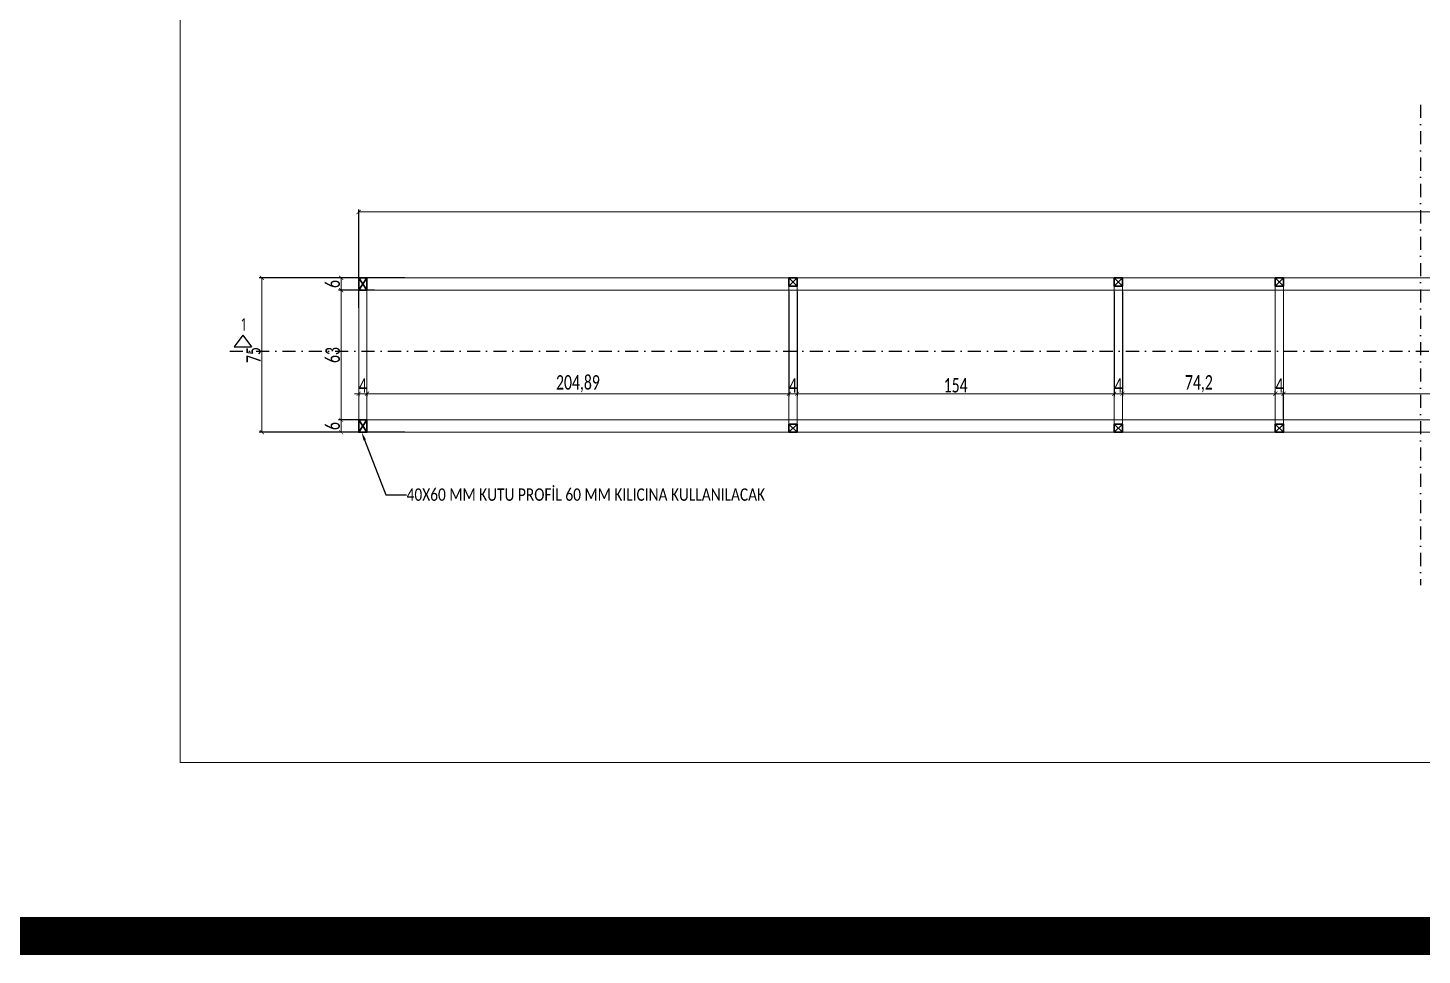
# Model space of a CAD drawing. Header units: millimetres. Extents: x 254888 to 263239, y -110593 to -105042.
# Drawn here: x 260557 to 261234, y -110593 to -110143 of the extents above; entities that cross this region are included whole.
import ezdxf
from ezdxf import colors
from ezdxf.entities.mleader import LeaderData, LeaderLine
from ezdxf.math import Vec2, Vec3

# ---------------------------------------------------------------- set-up
doc = ezdxf.new("R2010")
doc.units = ezdxf.units.MM
doc.header["$PDMODE"] = 2
doc.linetypes.add('DASHDOT', pattern=[25.4, 12.7, -6.35, 0, -6.35])
doc.layers.get('0').update_dxf_attribs({"lineweight": 20})
for name, color, linetype, lineweight in [('demir-1', 103, 'Continuous', 20), ('kesitçizgisi', 7, 'DASHDOT', 25), ('KP', 167, 'Continuous', 30), ('makineekipman', 156, 'Continuous', 20), ('text', 1, 'Continuous', 20), ('ölçü', 251, 'Continuous', 5)]:
    doc.layers.add(name, color=color, linetype=linetype, lineweight=lineweight)
doc.styles.add('text2', font='calibri.ttf', dxfattribs={"width": 0.8})
doc.styles.add('Ölçü50', font='calibri.ttf', dxfattribs={"width": 0.7})
doc.dimstyles.new('ölçü10', dxfattribs={"dimtxt": 7, "dimasz": 2, "dimexe": 1.25, "dimexo": 0.625, "dimgap": 0.5, "dimtad": 1, "dimzin": 9, "dimtxsty": 'Ölçü50', "dimblk": 'ARCHTICK', "dimcen": 2, "dimclrd": 256, "dimclre": 256, "dimclrt": 1, "dimazin": 2, "dimtfac": 1, "dimtix": 1, "dimtmove": 0, "dimatfit": 3, "dimldrblk": 'ARCHTICK', "dimfxl": 1, "dimlwd": -1, "dimarcsym": 0})

# ---------------------------------------------------------------- blocks, each defined once
blk = doc.blocks.new('60lik')
at = {"layer": 'KP'}
blk.add_lwpolyline([(260700.19, -106004.33), (260704.19, -106004.33), (260704.19, -106010.33), (260700.19, -106010.33), (260700.19, -106004.33), (260704.19, -106010.33), (260704.19, -106004.33), (260700.19, -106010.33)], dxfattribs=at)
blk = doc.blocks.new('fdg')
at = {"layer": 'KP'}
blk.add_lwpolyline([(249315.5, -96506), (249319.5, -96506), (249319.5, -96510), (249315.5, -96510), (249315.5, -96506), (249319.5, -96510), (249319.5, -96506), (249315.5, -96510)], dxfattribs=at)
blk = doc.blocks.new('_ArchTick')
at = {"color": 0, "linetype": 'ByBlock', "const_width": 0.15}
blk.add_lwpolyline([(-0.5, -0.5), (0.5, 0.5)], dxfattribs=at)
blk = doc.blocks.new('*D151')
at = {"layer": 'DEFPOINTS', "color": 0, "transparency": 16777216}
for p in [(260717.96, -110319.2, 0), (260721.96, -110319.2, 0), (260721.96, -110320.36)]:
    blk.add_point(p, dxfattribs=at)
at = {"layer": 'ölçü', "transparency": 16777216}
for p, q in [((260717.96, -110320.36), (260715.96, -110320.36)), ((260717.96, -110320.36), (260721.96, -110320.36)), ((260721.96, -110320.36), (260723.96, -110320.36))]:
    blk.add_line(p, q, dxfattribs=at)
at = {"layer": 'ölçü', "lineweight": -2, "transparency": 16777216}
for p, q in [((260717.96, -110319.83), (260717.96, -110321.61)), ((260721.96, -110319.83), (260721.96, -110321.61))]:
    blk.add_line(p, q, dxfattribs=at)
at = {"layer": 'ölçü', "transparency": 16777216, "xscale": 2, "yscale": 2, "zscale": 2}
blk.add_blockref('_ArchTick', (260717.96, -110320.36), dxfattribs=at)
at = {"layer": 'ölçü', "transparency": 16777216, "xscale": 2, "yscale": 2, "zscale": 2, "rotation": 180}
blk.add_blockref('_ArchTick', (260721.96, -110320.36), dxfattribs=at)
at = {"layer": 'ölçü', "color": 1, "transparency": 16777216, "insert": (260719.96, -110316.34), "char_height": 7, "attachment_point": 5, "style": 'Ölçü50'}
blk.add_mtext('4', dxfattribs=at)
blk = doc.blocks.new('*D152')
at = {"layer": 'DEFPOINTS', "color": 0, "transparency": 16777216}
for p in [(260926.85, -110270.08, 0), (260721.96, -110319.2, 0), (260926.85, -110320.36)]:
    blk.add_point(p, dxfattribs=at)
at = {"layer": 'ölçü', "lineweight": -2, "transparency": 16777216}
for p, q in [((260926.85, -110270.71), (260926.85, -110321.61)), ((260721.96, -110319.83), (260721.96, -110321.61))]:
    blk.add_line(p, q, dxfattribs=at)
at = {"layer": 'ölçü', "transparency": 16777216}
blk.add_line((260721.96, -110320.36), (260926.85, -110320.36), dxfattribs=at)
at = {"layer": 'ölçü', "transparency": 16777216, "xscale": 2, "yscale": 2, "zscale": 2, "rotation": 180}
blk.add_blockref('_ArchTick', (260721.96, -110320.36), dxfattribs=at)
at = {"layer": 'ölçü', "transparency": 16777216, "xscale": 2, "yscale": 2, "zscale": 2}
blk.add_blockref('_ArchTick', (260926.85, -110320.36), dxfattribs=at)
at = {"layer": 'ölçü', "color": 1, "transparency": 16777216, "insert": (260824.41, -110315.54), "char_height": 7, "attachment_point": 5, "style": 'Ölçü50'}
blk.add_mtext('204,89', dxfattribs=at)
blk = doc.blocks.new('*D153')
at = {"layer": 'DEFPOINTS', "color": 0, "transparency": 16777216}
for p in [(260926.85, -110270.08, 0), (260930.85, -110270.08, 0), (260930.85, -110320.36)]:
    blk.add_point(p, dxfattribs=at)
at = {"layer": 'ölçü', "lineweight": -2, "transparency": 16777216}
for p, q in [((260926.85, -110270.71), (260926.85, -110321.61)), ((260930.85, -110270.71), (260930.85, -110321.61))]:
    blk.add_line(p, q, dxfattribs=at)
at = {"layer": 'ölçü', "transparency": 16777216}
for p, q in [((260926.85, -110320.36), (260924.85, -110320.36)), ((260926.85, -110320.36), (260930.85, -110320.36)), ((260930.85, -110320.36), (260932.85, -110320.36))]:
    blk.add_line(p, q, dxfattribs=at)
at = {"layer": 'ölçü', "transparency": 16777216, "xscale": 2, "yscale": 2, "zscale": 2}
blk.add_blockref('_ArchTick', (260926.85, -110320.36), dxfattribs=at)
at = {"layer": 'ölçü', "transparency": 16777216, "xscale": 2, "yscale": 2, "zscale": 2, "rotation": 180}
blk.add_blockref('_ArchTick', (260930.85, -110320.36), dxfattribs=at)
at = {"layer": 'ölçü', "color": 1, "transparency": 16777216, "insert": (260928.85, -110316.34), "char_height": 7, "attachment_point": 5, "style": 'Ölçü50'}
blk.add_mtext('4', dxfattribs=at)
blk = doc.blocks.new('*D154')
at = {"layer": 'DEFPOINTS', "color": 0, "transparency": 16777216}
for p in [(260930.85, -110270.08, 0), (261084.85, -110270.08, 0), (261084.85, -110320.36)]:
    blk.add_point(p, dxfattribs=at)
at = {"layer": 'ölçü', "lineweight": -2, "transparency": 16777216}
for p, q in [((260930.85, -110270.71), (260930.85, -110321.61)), ((261084.85, -110270.71), (261084.85, -110321.61))]:
    blk.add_line(p, q, dxfattribs=at)
at = {"layer": 'ölçü', "transparency": 16777216}
blk.add_line((260930.85, -110320.36), (261084.85, -110320.36), dxfattribs=at)
at = {"layer": 'ölçü', "transparency": 16777216, "xscale": 2, "yscale": 2, "zscale": 2, "rotation": 180}
blk.add_blockref('_ArchTick', (260930.85, -110320.36), dxfattribs=at)
at = {"layer": 'ölçü', "transparency": 16777216, "xscale": 2, "yscale": 2, "zscale": 2}
blk.add_blockref('_ArchTick', (261084.85, -110320.36), dxfattribs=at)
at = {"layer": 'ölçü', "color": 1, "transparency": 16777216, "insert": (261007.85, -110316.3), "char_height": 7, "attachment_point": 5, "style": 'Ölçü50'}
blk.add_mtext('154', dxfattribs=at)
blk = doc.blocks.new('*D155')
at = {"layer": 'DEFPOINTS', "color": 0, "transparency": 16777216}
for p in [(261084.85, -110270.08, 0), (261088.85, -110270.08, 0), (261088.85, -110320.36)]:
    blk.add_point(p, dxfattribs=at)
at = {"layer": 'ölçü', "lineweight": -2, "transparency": 16777216}
for p, q in [((261084.85, -110270.71), (261084.85, -110321.61)), ((261088.85, -110270.71), (261088.85, -110321.61))]:
    blk.add_line(p, q, dxfattribs=at)
at = {"layer": 'ölçü', "transparency": 16777216}
for p, q in [((261084.85, -110320.36), (261082.85, -110320.36)), ((261084.85, -110320.36), (261088.85, -110320.36)), ((261088.85, -110320.36), (261090.85, -110320.36))]:
    blk.add_line(p, q, dxfattribs=at)
at = {"layer": 'ölçü', "transparency": 16777216, "xscale": 2, "yscale": 2, "zscale": 2}
blk.add_blockref('_ArchTick', (261084.85, -110320.36), dxfattribs=at)
at = {"layer": 'ölçü', "transparency": 16777216, "xscale": 2, "yscale": 2, "zscale": 2, "rotation": 180}
blk.add_blockref('_ArchTick', (261088.85, -110320.36), dxfattribs=at)
at = {"layer": 'ölçü', "color": 1, "transparency": 16777216, "insert": (261086.85, -110316.34), "char_height": 7, "attachment_point": 5, "style": 'Ölçü50'}
blk.add_mtext('4', dxfattribs=at)
blk = doc.blocks.new('*D160')
at = {"layer": 'DEFPOINTS', "color": 0, "transparency": 16777216}
for p in [(261088.85, -110320.36), (261163.06, -110320.36, 0), (261163.06, -110320.36)]:
    blk.add_point(p, dxfattribs=at)
at = {"layer": 'ölçü', "lineweight": -2, "transparency": 16777216}
for p, q in [((261088.85, -110319.73), (261088.85, -110319.11)), ((261163.06, -110319.73), (261163.06, -110319.11))]:
    blk.add_line(p, q, dxfattribs=at)
at = {"layer": 'ölçü', "transparency": 16777216}
blk.add_line((261088.85, -110320.36), (261163.06, -110320.36), dxfattribs=at)
at = {"layer": 'ölçü', "transparency": 16777216, "xscale": 2, "yscale": 2, "zscale": 2, "rotation": 180}
blk.add_blockref('_ArchTick', (261088.85, -110320.36), dxfattribs=at)
at = {"layer": 'ölçü', "transparency": 16777216, "xscale": 2, "yscale": 2, "zscale": 2}
blk.add_blockref('_ArchTick', (261163.06, -110320.36), dxfattribs=at)
at = {"layer": 'ölçü', "color": 1, "transparency": 16777216, "insert": (261125.95, -110315.54), "char_height": 7, "attachment_point": 5, "style": 'Ölçü50'}
blk.add_mtext('74,2', dxfattribs=at)
blk = doc.blocks.new('*D161')
at = {"layer": 'DEFPOINTS', "color": 0, "transparency": 16777216}
for p in [(261163.06, -110320.36, 0), (261167.06, -110320.36), (261167.06, -110333.08, 0)]:
    blk.add_point(p, dxfattribs=at)
at = {"layer": 'ölçü', "lineweight": -2, "transparency": 16777216}
for p, q in [((261163.06, -110319.73), (261163.06, -110319.11)), ((261167.06, -110332.46), (261167.06, -110319.11))]:
    blk.add_line(p, q, dxfattribs=at)
at = {"layer": 'ölçü', "transparency": 16777216}
for p, q in [((261163.06, -110320.36), (261161.06, -110320.36)), ((261163.06, -110320.36), (261167.06, -110320.36)), ((261167.06, -110320.36), (261169.06, -110320.36))]:
    blk.add_line(p, q, dxfattribs=at)
at = {"layer": 'ölçü', "transparency": 16777216, "xscale": 2, "yscale": 2, "zscale": 2}
blk.add_blockref('_ArchTick', (261163.06, -110320.36), dxfattribs=at)
at = {"layer": 'ölçü', "transparency": 16777216, "xscale": 2, "yscale": 2, "zscale": 2, "rotation": 180}
blk.add_blockref('_ArchTick', (261167.06, -110320.36), dxfattribs=at)
at = {"layer": 'ölçü', "color": 1, "transparency": 16777216, "insert": (261165.06, -110316.34), "char_height": 7, "attachment_point": 5, "style": 'Ölçü50'}
blk.add_mtext('4', dxfattribs=at)
blk = doc.blocks.new('*D162')
at = {"layer": 'DEFPOINTS', "color": 0, "transparency": 16777216}
for p in [(261337.25, -110320.36), (261167.06, -110333.08, 0), (261337.25, -110335.08, 0)]:
    blk.add_point(p, dxfattribs=at)
at = {"layer": 'ölçü', "lineweight": -2, "transparency": 16777216}
for p, q in [((261167.06, -110332.46), (261167.06, -110319.11)), ((261337.25, -110334.46), (261337.25, -110319.11))]:
    blk.add_line(p, q, dxfattribs=at)
at = {"layer": 'ölçü', "transparency": 16777216}
blk.add_line((261167.06, -110320.36), (261337.25, -110320.36), dxfattribs=at)
at = {"layer": 'ölçü', "transparency": 16777216, "xscale": 2, "yscale": 2, "zscale": 2, "rotation": 180}
blk.add_blockref('_ArchTick', (261167.06, -110320.36), dxfattribs=at)
at = {"layer": 'ölçü', "transparency": 16777216, "xscale": 2, "yscale": 2, "zscale": 2}
blk.add_blockref('_ArchTick', (261337.25, -110320.36), dxfattribs=at)
at = {"layer": 'ölçü', "color": 1, "transparency": 16777216, "insert": (261252.15, -110315.54), "char_height": 7, "attachment_point": 5, "style": 'Ölçü50'}
blk.add_mtext('170,19', dxfattribs=at)
blk = doc.blocks.new('*D173')
at = {"layer": 'DEFPOINTS', "color": 0, "transparency": 16777216}
for p in [(260726.3, -110264.08, 0), (260709.41, -110270.08), (260726.3, -110270.08, 0)]:
    blk.add_point(p, dxfattribs=at)
at = {"layer": 'ölçü', "lineweight": -2, "transparency": 16777216}
for p, q in [((260725.68, -110264.08), (260708.16, -110264.08)), ((260725.68, -110270.08), (260708.16, -110270.08))]:
    blk.add_line(p, q, dxfattribs=at)
at = {"layer": 'ölçü', "transparency": 16777216}
blk.add_line((260709.41, -110264.08), (260709.41, -110270.08), dxfattribs=at)
at = {"layer": 'ölçü', "transparency": 16777216, "xscale": 2, "yscale": 2, "zscale": 2}
for p, rotation in [((260709.41, -110264.08), 90), ((260709.41, -110270.08), 270)]:
    blk.add_blockref('_ArchTick', p, dxfattribs=dict(at, rotation=rotation))
at = {"layer": 'ölçü', "color": 1, "transparency": 16777216, "insert": (260705.33, -110267.08), "char_height": 7, "attachment_point": 5, "rotation": 90, "style": 'Ölçü50'}
blk.add_mtext('6', dxfattribs=at)
blk = doc.blocks.new('*D174')
at = {"layer": 'DEFPOINTS', "color": 0, "transparency": 16777216}
for p in [(260726.3, -110270.08, 0), (260709.41, -110333.08), (260721.96, -110333.08, 0)]:
    blk.add_point(p, dxfattribs=at)
at = {"layer": 'ölçü', "lineweight": -2, "transparency": 16777216}
for p, q in [((260725.68, -110270.08), (260708.16, -110270.08)), ((260721.33, -110333.08), (260708.16, -110333.08))]:
    blk.add_line(p, q, dxfattribs=at)
at = {"layer": 'ölçü', "transparency": 16777216}
blk.add_line((260709.41, -110270.08), (260709.41, -110333.08), dxfattribs=at)
at = {"layer": 'ölçü', "transparency": 16777216, "xscale": 2, "yscale": 2, "zscale": 2}
for p, rotation in [((260709.41, -110270.08), 90), ((260709.41, -110333.08), 270)]:
    blk.add_blockref('_ArchTick', p, dxfattribs=dict(at, rotation=rotation))
at = {"layer": 'ölçü', "color": 1, "transparency": 16777216, "insert": (260705.33, -110301.58), "char_height": 7, "attachment_point": 5, "rotation": 90, "style": 'Ölçü50'}
blk.add_mtext('63', dxfattribs=at)
blk = doc.blocks.new('*D175')
at = {"layer": 'DEFPOINTS', "color": 0, "transparency": 16777216}
for p in [(260709.41, -110339.08), (260721.96, -110333.08, 0), (260721.96, -110339.08, 0)]:
    blk.add_point(p, dxfattribs=at)
at = {"layer": 'ölçü', "lineweight": -2, "transparency": 16777216}
for p, q in [((260721.33, -110333.08), (260708.16, -110333.08)), ((260721.33, -110339.08), (260708.16, -110339.08))]:
    blk.add_line(p, q, dxfattribs=at)
at = {"layer": 'ölçü', "transparency": 16777216}
blk.add_line((260709.41, -110333.08), (260709.41, -110339.08), dxfattribs=at)
at = {"layer": 'ölçü', "transparency": 16777216, "xscale": 2, "yscale": 2, "zscale": 2}
for p, rotation in [((260709.41, -110333.08), 90), ((260709.41, -110339.08), 270)]:
    blk.add_blockref('_ArchTick', p, dxfattribs=dict(at, rotation=rotation))
at = {"layer": 'ölçü', "color": 1, "transparency": 16777216, "insert": (260705.33, -110336.08), "char_height": 7, "attachment_point": 5, "rotation": 90, "style": 'Ölçü50'}
blk.add_mtext('6', dxfattribs=at)
blk = doc.blocks.new('*D176')
at = {"layer": 'DEFPOINTS', "color": 0, "transparency": 16777216}
for p in [(260670.91, -110264.08), (260740.92, -110264.08, 0), (260740.92, -110339.08, 0)]:
    blk.add_point(p, dxfattribs=at)
at = {"layer": 'ölçü', "lineweight": -2, "transparency": 16777216}
for p, q in [((260740.29, -110264.08), (260669.66, -110264.08)), ((260740.29, -110339.08), (260669.66, -110339.08))]:
    blk.add_line(p, q, dxfattribs=at)
at = {"layer": 'ölçü', "transparency": 16777216}
blk.add_line((260670.91, -110339.08), (260670.91, -110264.08), dxfattribs=at)
at = {"layer": 'ölçü', "transparency": 16777216, "xscale": 2, "yscale": 2, "zscale": 2}
for p, rotation in [((260670.91, -110264.08), 90), ((260670.91, -110339.08), 270)]:
    blk.add_blockref('_ArchTick', p, dxfattribs=dict(at, rotation=rotation))
at = {"layer": 'ölçü', "color": 1, "transparency": 16777216, "insert": (260666.86, -110301.58), "char_height": 7, "attachment_point": 5, "rotation": 90, "style": 'Ölçü50'}
blk.add_mtext('75', dxfattribs=at)
blk = doc.blocks.new('*D177')
at = {"layer": 'DEFPOINTS', "color": 0, "transparency": 16777216}
for p in [(261955.96, -110232.1), (260717.96, -110279.26, 0), (261955.96, -110282.03, 0)]:
    blk.add_point(p, dxfattribs=at)
at = {"layer": 'ölçü', "lineweight": -2, "transparency": 16777216}
for p, q in [((260717.96, -110278.64), (260717.96, -110230.85)), ((261955.96, -110281.4), (261955.96, -110230.85))]:
    blk.add_line(p, q, dxfattribs=at)
at = {"layer": 'ölçü', "transparency": 16777216}
blk.add_line((260717.96, -110232.1), (261955.96, -110232.1), dxfattribs=at)
at = {"layer": 'ölçü', "transparency": 16777216, "xscale": 2, "yscale": 2, "zscale": 2, "rotation": 180}
blk.add_blockref('_ArchTick', (260717.96, -110232.1), dxfattribs=at)
at = {"layer": 'ölçü', "transparency": 16777216, "xscale": 2, "yscale": 2, "zscale": 2}
blk.add_blockref('_ArchTick', (261955.96, -110232.1), dxfattribs=at)
at = {"layer": 'ölçü', "color": 1, "transparency": 16777216, "insert": (261336.96, -110228.01), "char_height": 7, "attachment_point": 5, "style": 'Ölçü50'}
blk.add_mtext('1238', dxfattribs=at)

msp = doc.modelspace()

# ---------------------------------------------------------------- linework, layer by layer
at = {"color": 1, "const_width": 18.492}
msp.add_lwpolyline([(257100.03, -109030.619), (262946.71, -109030.619), (262946.71, -110583.763), (257100.03, -110583.763)], close=True, dxfattribs=at)
msp.add_lwpolyline([(260631.323, -109085.085), (262879.993, -109085.085), (262879.993, -110499.494), (260631.323, -110499.494)], close=True)
at = {"layer": 'demir-1', "elevation": 0}
for points in [[(260717.958, -110264.084), (260717.958, -110339.084)], [(260717.958, -110264.084), (261955.958, -110264.084)], [(260721.958, -110264.084), (260721.958, -110339.084)], [(260926.853, -110264.084), (260926.853, -110339.084)], [(260930.853, -110264.084), (260930.853, -110339.084)], [(261084.851, -110264.084), (261084.851, -110339.084)], [(261088.851, -110264.084), (261088.851, -110339.084)], [(261163.056, -110264.084), (261163.056, -110339.084)], [(261167.056, -110264.084), (261167.056, -110339.084)], [(260717.958, -110270.084), (261955.958, -110270.084)], [(260717.958, -110333.084), (261955.958, -110333.084)], [(261955.958, -110339.084), (260717.958, -110339.084)]]:
    msp.add_lwpolyline(points, dxfattribs=at)
at = {"layer": 'kesitçizgisi', "ltscale": 0.5}
for p, q in [((261233.592, -110180.089), (261233.592, -110413.328)), ((260655.346, -110299.635), (262003.468, -110299.635))]:
    msp.add_line(p, q, dxfattribs=at)
at = {"layer": 'kesitçizgisi'}
for p, q in [((260661.622, -110291.979), (260657.396, -110297.611)), ((260657.396, -110297.611), (260665.848, -110297.611))]:
    msp.add_line(p, q, dxfattribs=at)
msp.add_lwpolyline([(260661.622, -110291.979), (260665.848, -110297.611)], dxfattribs=at)

# ---------------------------------------------------------------- block references
at = {"layer": 'demir-1'}
for p in [(17.772, -4259.752, 0), (17.772, -4328.752, 0)]:
    msp.add_blockref('60lik', p, dxfattribs=at)
at = {"layer": 'makineekipman'}
for p in [(11611.354, -13758.084, 0), (11769.353, -13758.084, 0), (11847.558, -13758.084, 0), (11611.354, -13829.084, 0), (11769.353, -13829.084, 0), (11847.558, -13829.084, 0)]:
    msp.add_blockref('fdg', p, dxfattribs=at)

# ---------------------------------------------------------------- texts
at = {"layer": 'text', "color": 1, "insert": (260663.772, -110283.673), "char_height": 6, "width": 84.41262, "attachment_point": 3, "style": 'Ölçü50'}
msp.add_mtext('{\\fLucida Sans Unicode|b0|i0|c162|p34;1}', dxfattribs=at)

# ---------------------------------------------------------------- dimensions: what is measured, and where the dimension line sits
at = {"layer": 'ölçü'}
for base, p1, p2, picture, middle in [((261955.958, -110232.097), (260717.958, -110279.265, 0), (261955.958, -110282.03, 0), '*D177', (261336.958, -110228.011)), ((260721.958, -110320.358), (260717.958, -110319.201, 0), (260721.958, -110319.201, 0), '*D151', (260719.958, -110316.342)), ((261163.056, -110320.358), (261088.8513, -110320.358), (261163.056, -110320.358, -0.0001), '*D160', (261125.9536, -110315.5422))]:
    dim = msp.add_linear_dim(base=base, p1=p1, p2=p2, dimstyle='ölçü10', dxfattribs=at)
    dim.commit()
    dim.dimension.update_dxf_attribs({"geometry": picture, "text_midpoint": middle})
for base, p1, p2, picture, middle in [((260670.914, -110264.084), (260740.916, -110339.084, 0), (260740.916, -110264.084, 0), '*D176', (260666.862, -110301.584)), ((260709.413, -110270.084), (260726.304, -110264.084, 0), (260726.304, -110270.084, 0), '*D173', (260705.329, -110267.084))]:
    dim = msp.add_linear_dim(base=base, p1=p1, p2=p2, angle=90, dimstyle='ölçü10', dxfattribs=at)
    dim.commit()
    dim.dimension.update_dxf_attribs({"geometry": picture, "text_midpoint": middle})
for base, p1, p2, picture, middle in [((260709.413, -110333.084), (260726.304, -110270.084, 0), (260721.958, -110333.084, 0), '*D174', (260705.327, -110301.584)), ((260709.413, -110339.084), (260721.958, -110333.084, 0), (260721.958, -110339.084, 0), '*D175', (260705.329, -110336.084))]:
    dim = msp.add_linear_dim(base=base, p1=p1, p2=p2, angle=90, dimstyle='ölçü10', override={"dimtmove": 1}, dxfattribs=at)
    dim.commit()
    dim.dimension.update_dxf_attribs({"geometry": picture, "text_midpoint": middle})
for base, p1, p2, picture, middle in [((260926.8529, -110320.358), (260721.9582, -110319.2014, -0.0001), (260926.8529, -110270.0843, -0.0001), '*D152', (260824.4056, -110315.5422)), ((260930.853, -110320.358), (260926.853, -110270.084, 0), (260930.853, -110270.084, 0), '*D153', (260928.853, -110316.342)), ((261084.851, -110320.358), (260930.853, -110270.084, 0), (261084.851, -110270.084, 0), '*D154', (261007.852, -110316.299)), ((261088.851, -110320.358), (261084.851, -110270.084, 0), (261088.851, -110270.084, 0), '*D155', (261086.851, -110316.342)), ((261167.056, -110320.358), (261163.056, -110320.358, 0), (261167.056, -110333.084, 0), '*D161', (261165.056, -110316.342)), ((261337.246, -110320.358), (261167.056, -110333.084, 0), (261337.246, -110335.084, 0), '*D162', (261252.151, -110315.542))]:
    dim = msp.add_linear_dim(base=base, p1=p1, p2=p2, dimstyle='ölçü10', override={"dimtmove": 1}, dxfattribs=at)
    dim.commit()
    dim.dimension.update_dxf_attribs({"geometry": picture, "text_midpoint": middle})

# ---------------------------------------------------------------- leaders
ml = msp.add_multileader_mtext('Standard')
ml.set_content('{\\fCalibri Light|b0|i0|c162|p34;40X60 MM KUTU PROFİL 60 MM KILICINA KULLANILACAK}', color=256, style='text2')
ml.set_leader_properties()
ml.build(insert=Vec2(0, 0))
ml.multileader.update_dxf_attribs({"dogleg_length": 10})
ctx = ml.context
ctx.base_point, ctx.char_height, ctx.landing_gap_size, ctx.plane_origin = Vec3(260741.125, -110369.393, 0), 6, 0.09, Vec3(260695.667, -110373.862, 0)
notes = []
notes.append((ctx, [(0, (1, 1, 0), (260731.125, -110369.393, 0), (1, 0), 10, [(0, [(260719.392, -110339.084, 0)], 0, [])])]))
ctx.mtext.insert, ctx.mtext.flow_direction = Vec3(260741.215, -110366.353, 0), 5
for ctx, leaders in notes:
    for number, flags, end, landing, length, lines in leaders:
        leader = LeaderData()
        leader.index, (leader.has_last_leader_line, leader.has_dogleg_vector, leader.attachment_direction) = number, flags
        leader.last_leader_point, leader.dogleg_vector, leader.dogleg_length = Vec3(end), Vec3(landing), length
        for number, points, colour, breaks in lines:
            line = LeaderLine()
            line.index, line.vertices, line.color, line.breaks = number, Vec3.list(points), colors.encode_raw_color(colour), breaks
            leader.lines.append(line)
        ctx.leaders.append(leader)

doc.saveas('drawing.dxf')
